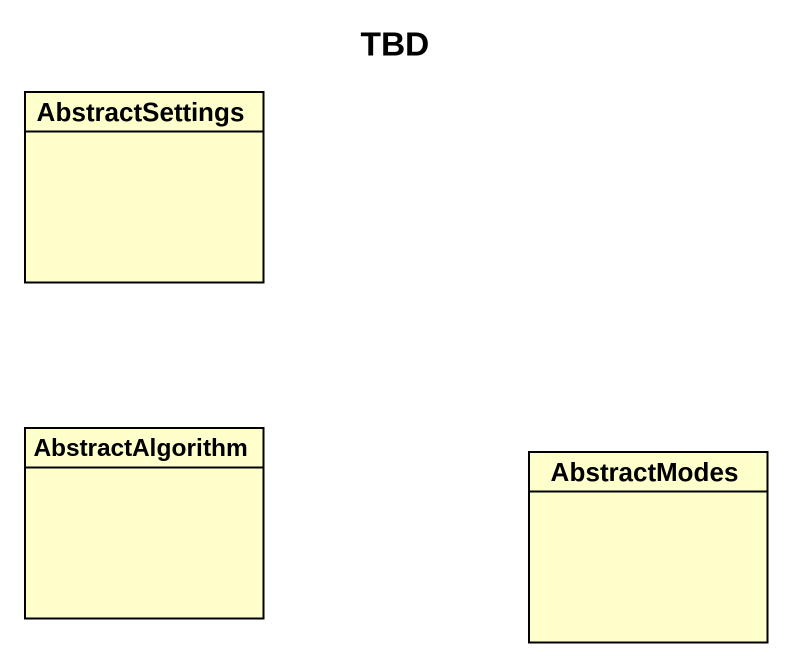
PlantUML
@startuml
title TBD
hide circle
hide empty members
class AbstractSettings
class AbstractAlgorithm
class AbstractModes
@enduml
